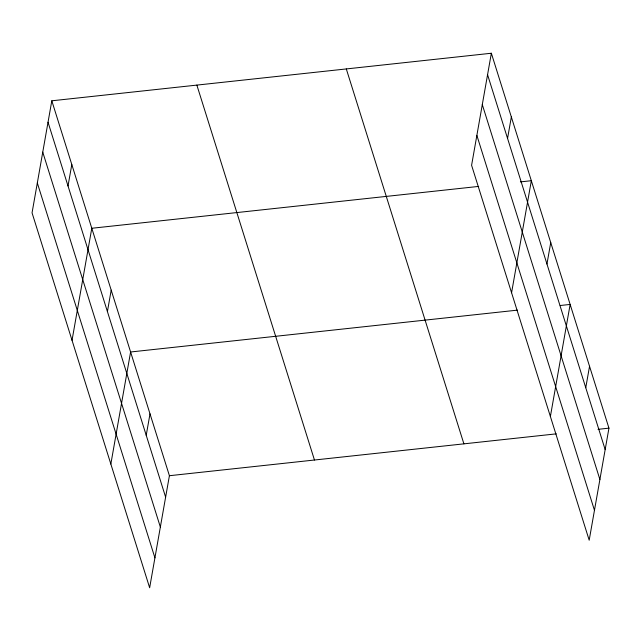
<?xml version="1.0" encoding="UTF-8"?>
<svg xmlns="http://www.w3.org/2000/svg" width="641" height="641" viewBox="0 0 641 641"><rect width="100%" height="100%" fill="white"/><g stroke="black" fill="none" stroke-linecap="round" stroke-linejoin="round"><path stroke-width="0.96" d="M51.809 100.797L32.05 212.844L149.649 587.757L169.408 475.71L51.809 100.797L491.351 53.243L608.95 428.156L589.191 540.203L471.592 165.29L491.351 53.243M68.018 185.986L71.8 164.529M72.032 340.315L91.791 228.268L478.683 186.411M107.416 311.582L111.197 290.125M110.845 464.036L130.596 351.989L517.487 310.132M146.22 435.303L150.002 413.846M507.56 138.424L511.342 116.974M511.574 292.761L531.333 180.714L520.404 181.892M546.957 264.02L550.739 242.57M550.387 416.482L570.145 304.435L560.21 305.509M585.762 387.741L589.544 366.291M169.408 475.71L556.292 433.853M598.021 429.334L608.95 428.156M487.569 74.693L605.168 449.605M482.296 104.587L599.896 479.5M476.864 135.395L594.463 510.308M346.3 68.94L463.9 443.844M196.859 85.101L314.459 460.014M48.027 122.247L165.626 497.16M42.755 152.141L160.354 527.054M37.322 182.949L154.922 557.862"/></g></svg>
